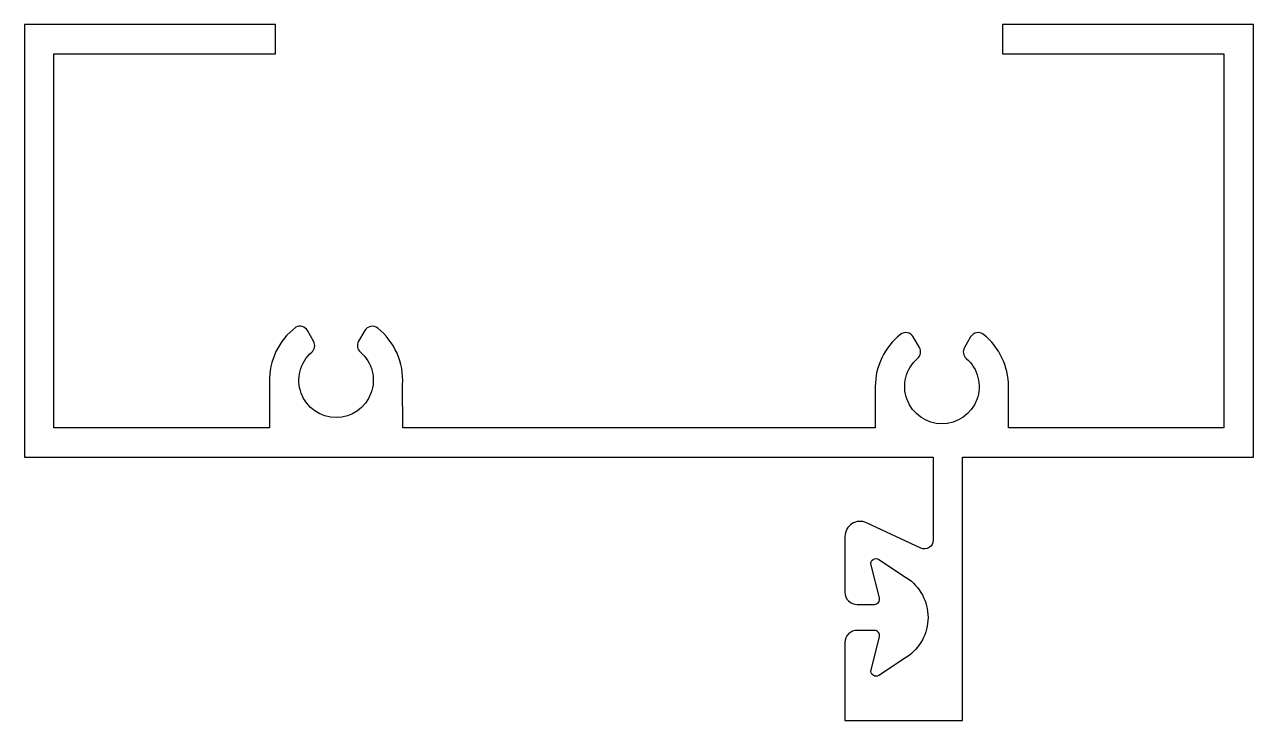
# Model space of a CAD drawing. Extents: x 206.9 to 277.9, y 232.3 to 272.5.
import ezdxf

# ---------------------------------------------------------------- set-up
doc = ezdxf.new("R2010")
doc.units = 0
doc.layers.add('ANA', color=220, linetype='CONTINUOUS')

msp = doc.modelspace()

# ---------------------------------------------------------------- linework, layer by layer
at = {"layer": 'ANA', "color": 220}
msp.add_lwpolyline([(263.403, 272.542), (263.403, 270.842), (276.203, 270.842), (276.203, 249.242), (263.755, 249.242), (263.755, 251.628, 0.228187), (262.307, 254.638, 0.458806), (261.562, 254.497), (261.207, 253.882, 0.359649), (261.313, 253.254, -2.68349), (258.498, 253.254, 0.359649), (258.604, 253.882), (258.249, 254.497, 0.458806), (257.504, 254.638, 0.228187), (256.055, 251.628), (256.055, 249.242), (228.753, 249.242), (228.745, 251.745, 0.245078), (227.304, 255.001, 0.458806), (226.559, 254.86), (226.204, 254.245, 0.359649), (226.31, 253.617, -2.68349), (223.496, 253.617, 0.359649), (223.602, 254.245), (223.247, 254.86, 0.389947), (222.577, 255.06, 0.242814), (221.055, 251.873), (221.055, 249.242), (208.603, 249.242), (208.603, 270.842), (221.403, 270.842), (221.403, 272.542), (206.903, 272.542), (206.903, 247.542), (259.403, 247.542), (259.403, 242.748, -0.548619), (258.692, 242.295), (255.551, 243.759, 0.548619), (254.302, 242.964), (254.302, 239.742, 0.414214), (255.002, 239.042), (256.002, 239.042, 0.488841), (256.293, 239.415), (255.811, 241.318, -0.684725), (256.267, 241.642), (257.867, 240.587, -0.538483), (257.867, 235.996), (256.267, 234.941, -0.684725), (255.811, 235.265), (256.293, 237.168, 0.488841), (256.002, 237.542), (255.002, 237.542, 0.414214), (254.302, 236.842), (254.302, 232.342), (261.103, 232.342), (261.103, 247.542), (277.903, 247.542), (277.903, 272.542)], format="xyb", close=True, dxfattribs=at)

doc.saveas('drawing.dxf')
